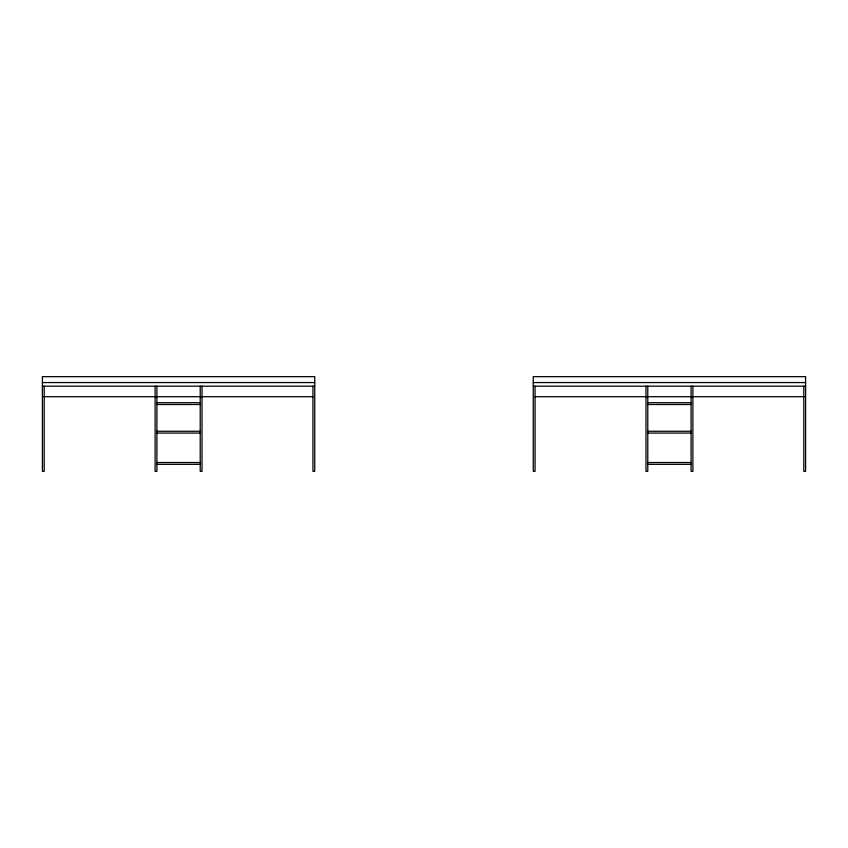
<?xml version="1.0" encoding="UTF-8"?>
<svg xmlns="http://www.w3.org/2000/svg" width="848" height="848" viewBox="0 0 848 848"><rect width="100%" height="100%" fill="white"/><g stroke="black" fill="none" stroke-linecap="round" stroke-linejoin="round"><path stroke-width="1.27" d="M42.4 382.565L314.735 382.565M533.265 382.565L805.6 382.565M42.4 386.179L314.735 386.179M533.265 386.179L805.6 386.179M43.725 396.694L313.41 396.694M534.59 396.694L804.275 396.694M156.922 402.705L200.213 402.705M647.787 402.705L691.078 402.705M156.922 404.507L200.213 404.507M647.787 404.507L691.078 404.507M156.922 431.261L200.213 431.261M647.787 431.261L691.078 431.261M156.922 433.063L200.213 433.063M647.787 433.063L691.078 433.063M156.922 462.531L200.213 462.531M647.787 462.531L691.078 462.531M156.922 464.333L200.213 464.333M647.787 464.333L691.078 464.333M803.798 386.179L803.798 471.34L805.6 471.34L805.6 376.66L533.265 376.66L533.265 471.34L535.067 471.34L535.067 386.179M692.88 386.179L692.88 471.34L691.078 471.34L691.078 386.179M647.787 386.179L647.787 471.34L645.985 471.34L645.985 386.179M312.933 386.179L312.933 471.34L314.735 471.34L314.735 376.66L42.4 376.66L42.4 471.34L44.202 471.34L44.202 386.179M202.015 386.179L202.015 471.34L200.213 471.34L200.213 386.179M156.922 386.179L156.922 471.34L155.12 471.34L155.12 386.179"/></g></svg>
